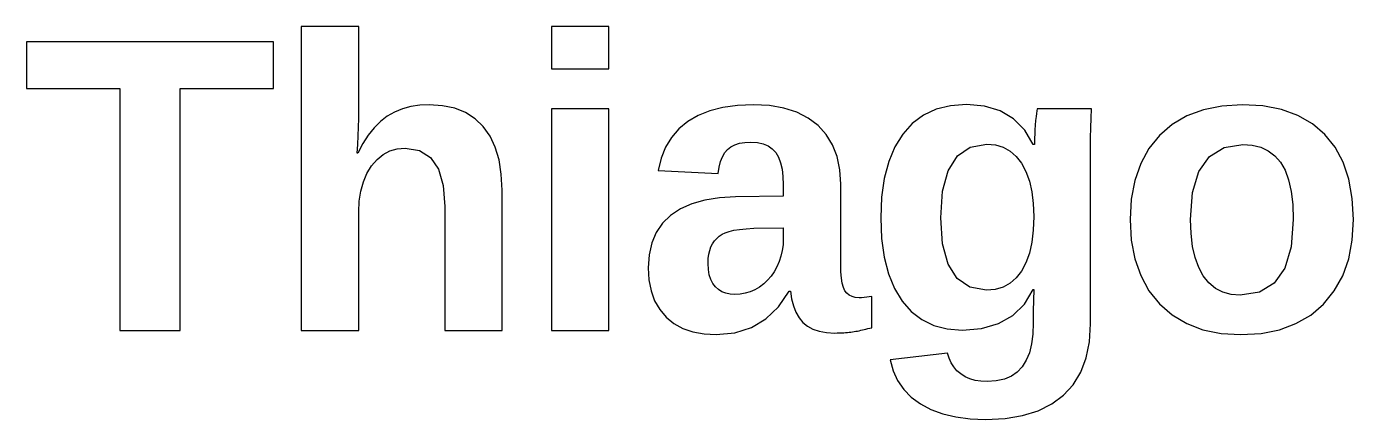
# Model space of a CAD drawing. Header units: metres. Extents: x 18 to 290, y 36 to 187.
# Drawn here: x 26.34 to 61.51, y 36.32 to 46.73 of the extents above; entities that cross this region are included whole.
import ezdxf

# ---------------------------------------------------------------- set-up
doc = ezdxf.new("R2010")
doc.units = ezdxf.units.M

msp = doc.modelspace()

# ---------------------------------------------------------------- linework, layer by layer
for p, q in [((35.1476, 46.7287), (33.6231, 46.7287)), ((33.6231, 46.7287), (33.6231, 38.678)), ((35.1476, 44.5316), (35.1476, 46.7287)), ((41.7756, 46.7287), (40.2511, 46.7287)), ((40.2511, 46.7287), (40.2511, 45.6057)), ((41.7756, 45.6057), (41.7756, 46.7287)), ((32.8866, 46.3218), (26.3441, 46.3218)), ((26.3441, 46.3218), (26.3441, 45.0849)), ((32.8866, 45.0849), (32.8866, 46.3218)), ((40.2511, 45.6057), (41.7756, 45.6057)), ((26.3441, 45.0849), (28.8124, 45.0849)), ((28.8124, 45.0849), (28.8124, 38.678)), ((30.4128, 45.0849), (32.8866, 45.0849)), ((30.4128, 38.678), (30.4128, 45.0849)), ((37.0137, 44.6563), (36.7626, 44.6441)), ((37.3696, 44.6333), (37.0137, 44.6563)), ((45.604, 44.6563), (45.182, 44.6386)), ((46.0284, 44.6344), (45.604, 44.6563)), ((51.248, 44.6617), (50.8264, 44.6305)), ((51.7287, 44.6194), (51.248, 44.6617)), ((58.5541, 44.6563), (58.0171, 44.6239)), ((59.102, 44.625), (58.5541, 44.6563)), ((35.1458, 44.2961), (35.1476, 44.5316)), ((35.9016, 44.3525), (35.7213, 44.2162)), ((36.0953, 44.4619), (35.9016, 44.3525)), ((36.3035, 44.5469), (36.0953, 44.4619)), ((36.5259, 44.6077), (36.3035, 44.5469)), ((36.7626, 44.6441), (36.5259, 44.6077)), ((37.6908, 44.5643), (37.3696, 44.6333)), ((37.9772, 44.4493), (37.6908, 44.5643)), ((38.2289, 44.2883), (37.9772, 44.4493)), ((41.7756, 44.5478), (40.2511, 44.5478)), ((40.2511, 44.5478), (40.2511, 38.678)), ((41.7756, 38.678), (41.7756, 44.5478)), ((44.1388, 44.3733), (43.8652, 44.2141)), ((44.4494, 44.4971), (44.1388, 44.3733)), ((44.7971, 44.5856), (44.4494, 44.4971)), ((45.182, 44.6386), (44.7971, 44.5856)), ((46.4121, 44.5686), (46.0284, 44.6344)), ((46.7549, 44.4591), (46.4121, 44.5686)), ((47.057, 44.3056), (46.7549, 44.4591)), ((47.3183, 44.1084), (47.057, 44.3056)), ((50.1094, 44.3805), (49.814, 44.1618)), ((50.4468, 44.5368), (50.1094, 44.3805)), ((50.8264, 44.6305), (50.4468, 44.5368)), ((52.1464, 44.4925), (51.7287, 44.6194)), ((52.5012, 44.2809), (52.1464, 44.4925)), ((53.0935, 44.3441), (53.0834, 44.2406)), ((53.1038, 44.4298), (53.0935, 44.3441)), ((53.1143, 44.4977), (53.1038, 44.4298)), ((53.125, 44.5478), (53.1143, 44.4977)), ((54.5681, 44.5478), (53.125, 44.5478)), ((54.5472, 44.0496), (54.5564, 44.3061)), ((54.5564, 44.3061), (54.5681, 44.5478)), ((57.0927, 44.3643), (56.7053, 44.1372)), ((57.5299, 44.5265), (57.0927, 44.3643)), ((58.0171, 44.6239), (57.5299, 44.5265)), ((59.5953, 44.5309), (59.102, 44.625)), ((60.0342, 44.3741), (59.5953, 44.5309)), ((60.4186, 44.1546), (60.0342, 44.3741)), ((35.1319, 43.8317), (35.1406, 44.0629)), ((35.1406, 44.0629), (35.1458, 44.2961)), ((35.5535, 44.0504), (35.3984, 43.8552)), ((35.7213, 44.2162), (35.5535, 44.0504)), ((38.4459, 44.0813), (38.2289, 44.2883)), ((38.6255, 43.83), (38.4459, 44.0813)), ((43.6299, 44.0207), (43.4339, 43.7941)), ((43.8652, 44.2141), (43.6299, 44.0207)), ((47.535, 43.8708), (47.3183, 44.1084)), ((49.814, 44.1618), (49.5608, 43.8805)), ((52.7931, 43.9847), (52.5012, 44.2809)), ((53.022, 43.6039), (52.7931, 43.9847)), ((53.0647, 43.9945), (53.0579, 43.8806)), ((53.0735, 44.1193), (53.0647, 43.9945)), ((53.0834, 44.2406), (53.0735, 44.1193)), ((54.5407, 43.7783), (54.5472, 44.0496)), ((56.7053, 44.1372), (56.3679, 43.8453)), ((60.7485, 43.8724), (60.4186, 44.1546)), ((35.1041, 43.3761), (35.1198, 43.6028)), ((35.1198, 43.6028), (35.1319, 43.8317)), ((35.2558, 43.6304), (35.1258, 43.3761)), ((35.3984, 43.8552), (35.2558, 43.6304)), ((38.7653, 43.5362), (38.6255, 43.83)), ((43.4339, 43.7941), (43.2771, 43.5342)), ((45.1121, 43.5997), (45.2364, 43.6382)), ((45.2364, 43.6382), (45.3786, 43.6613)), ((45.3786, 43.6613), (45.5389, 43.669)), ((45.5389, 43.669), (45.711, 43.6579)), ((45.711, 43.6579), (45.8627, 43.6243)), ((45.8627, 43.6243), (45.9939, 43.5684)), ((47.7037, 43.5963), (47.535, 43.8708)), ((49.5608, 43.8805), (49.3518, 43.5418)), ((51.351, 43.5366), (51.7905, 43.6147)), ((51.7905, 43.6147), (52.0182, 43.5944)), ((53.0491, 43.6039), (53.022, 43.6039)), ((53.0501, 43.6853), (53.0491, 43.6039)), ((53.053, 43.7775), (53.0501, 43.6853)), ((53.0579, 43.8806), (53.053, 43.7775)), ((54.5368, 43.4923), (54.5407, 43.7783)), ((56.3679, 43.8453), (56.0867, 43.4967)), ((58.0759, 43.5297), (58.5759, 43.6093)), ((58.5759, 43.6093), (58.8239, 43.5905)), ((61.021, 43.5314), (60.7485, 43.8724)), ((35.1258, 43.3761), (35.1041, 43.3761)), ((35.6308, 43.2078), (35.7921, 43.3408)), ((35.7921, 43.3408), (35.9706, 43.4357)), ((35.9706, 43.4357), (36.1662, 43.4927)), ((36.1662, 43.4927), (36.379, 43.5117)), ((36.379, 43.5117), (36.7559, 43.4498)), ((36.7559, 43.4498), (37.0491, 43.2643)), ((37.0491, 43.2643), (37.2585, 42.955)), ((38.8651, 43.1998), (38.7653, 43.5362)), ((43.2771, 43.5342), (43.1596, 43.2412)), ((44.7338, 43.1545), (44.7832, 43.282)), ((44.7832, 43.282), (44.8445, 43.3893)), ((44.8445, 43.3893), (44.9177, 43.4764)), ((44.9177, 43.4764), (45.0059, 43.5457)), ((45.0059, 43.5457), (45.1121, 43.5997)), ((45.9939, 43.5684), (46.1048, 43.4902)), ((46.1048, 43.4902), (46.1953, 43.3896)), ((46.1953, 43.3896), (46.2676, 43.266)), ((46.2676, 43.266), (46.3238, 43.1188)), ((47.8241, 43.2849), (47.7037, 43.5963)), ((47.8963, 42.9366), (47.8241, 43.2849)), ((49.3518, 43.5418), (49.1893, 43.1506)), ((50.7651, 42.9116), (51.0093, 43.3022)), ((51.0093, 43.3022), (51.351, 43.5366)), ((52.0182, 43.5944), (52.2241, 43.5335)), ((52.2241, 43.5335), (52.408, 43.4321)), ((52.408, 43.4321), (52.5699, 43.2901)), ((52.5699, 43.2901), (52.71, 43.1074)), ((54.5355, 43.1916), (54.5368, 43.4923)), ((56.0867, 43.4967), (55.8679, 43.0997)), ((57.4093, 42.8926), (57.6871, 43.2908)), ((57.6871, 43.2908), (58.0759, 43.5297)), ((58.8239, 43.5905), (59.0472, 43.5338)), ((59.0472, 43.5338), (59.2457, 43.4394)), ((59.2457, 43.4394), (59.4195, 43.3073)), ((59.4195, 43.3073), (59.5686, 43.1373)), ((61.2329, 43.1355), (61.021, 43.5314)), ((35.3645, 42.8363), (35.4866, 43.0369)), ((35.4866, 43.0369), (35.6308, 43.2078)), ((37.2585, 42.955), (37.3842, 42.5221)), ((38.925, 42.8209), (38.8651, 43.1998)), ((43.1596, 43.2412), (43.0814, 42.9149)), ((43.0814, 42.9149), (44.6709, 42.8389)), ((44.6709, 42.8389), (44.6964, 43.0068)), ((44.6964, 43.0068), (44.7338, 43.1545)), ((46.3238, 43.1188), (46.3639, 42.9479)), ((46.3639, 42.9479), (46.388, 42.7534)), ((47.9204, 42.5514), (47.8963, 42.9366)), ((49.1893, 43.1506), (49.0732, 42.7068)), ((50.6187, 42.3648), (50.7651, 42.9116)), ((52.71, 43.1074), (52.8262, 42.8886)), ((54.5355, 38.857), (54.5355, 43.1916)), ((55.8679, 43.0997), (55.7117, 42.6543)), ((59.5686, 43.1373), (59.6917, 42.9255)), ((59.6917, 42.9255), (59.7874, 42.6677)), ((61.3842, 42.6847), (61.2329, 43.1355)), ((35.2018, 42.3707), (35.2696, 42.6143)), ((35.2696, 42.6143), (35.3645, 42.8363)), ((38.945, 42.3995), (38.925, 42.8209)), ((46.388, 42.7534), (46.396, 42.5352)), ((47.9204, 40.414), (47.9204, 42.5514)), ((49.0732, 42.7068), (49.0035, 42.2105)), ((52.8262, 42.8886), (52.9166, 42.6379)), ((52.9166, 42.6379), (52.9812, 42.3552)), ((55.7117, 42.6543), (55.6179, 42.1605)), ((57.2426, 42.3351), (57.4093, 42.8926)), ((59.7874, 42.6677), (59.8558, 42.3639)), ((61.4751, 42.1789), (61.3842, 42.6847)), ((35.1611, 42.1056), (35.2018, 42.3707)), ((37.3842, 42.5221), (37.426, 41.9655)), ((38.945, 38.678), (38.945, 42.3995)), ((45.132, 42.2151), (44.702, 42.1921)), ((46.396, 42.2368), (45.132, 42.2151)), ((46.396, 42.5352), (46.396, 42.2368)), ((49.0035, 42.2105), (48.9803, 41.6617)), ((50.5698, 41.6617), (50.6187, 42.3648)), ((52.9812, 42.3552), (53.0199, 42.0407)), ((57.1871, 41.6183), (57.2426, 42.3351)), ((59.8558, 42.3639), (59.8968, 42.0141)), ((35.1476, 41.819), (35.1611, 42.1056)), ((37.426, 41.9655), (37.426, 38.678)), ((43.6686, 41.8991), (43.4096, 41.7268)), ((43.9703, 42.0341), (43.6686, 41.8991)), ((44.3148, 42.1318), (43.9703, 42.0341)), ((44.702, 42.1921), (44.3148, 42.1318)), ((53.0199, 42.0407), (53.0328, 41.6943)), ((55.6179, 42.1605), (55.5867, 41.6183)), ((59.8968, 42.0141), (59.9104, 41.6183)), ((61.5053, 41.6183), (61.4751, 42.1789)), ((35.1476, 38.678), (35.1476, 41.819)), ((43.1957, 41.5185), (43.0294, 41.2755)), ((43.4096, 41.7268), (43.1957, 41.5185)), ((48.9803, 41.6617), (49.0029, 41.1153)), ((50.6182, 40.9723), (50.5698, 41.6617)), ((53.0328, 41.6943), (53.0199, 41.3381)), ((55.5867, 41.6183), (55.6179, 41.0741)), ((57.2007, 41.2443), (57.1871, 41.6183)), ((59.9104, 41.6183), (59.8542, 40.8957)), ((61.4736, 41.0723), (61.5053, 41.6183)), ((43.0294, 41.2755), (42.9106, 40.9977)), ((44.6319, 41.1184), (44.6998, 41.1764)), ((44.6998, 41.1764), (44.776, 41.2264)), ((44.776, 41.2264), (44.8607, 41.2684)), ((44.8607, 41.2684), (44.9621, 41.3034)), ((44.9621, 41.3034), (45.0882, 41.3326)), ((45.0882, 41.3326), (45.239, 41.356)), ((45.239, 41.356), (45.4145, 41.3734)), ((45.4145, 41.3734), (45.6148, 41.385)), ((45.6148, 41.385), (46.396, 41.3959)), ((46.396, 41.3959), (46.396, 41.0975)), ((53.0199, 41.3381), (52.9812, 41.0159)), ((57.2413, 40.9079), (57.2007, 41.2443)), ((42.9106, 40.9977), (42.8393, 40.6853)), ((44.4237, 40.6969), (44.4471, 40.8011)), ((44.4471, 40.8011), (44.4797, 40.8948)), ((44.4797, 40.8948), (44.5217, 40.9781)), ((44.5217, 40.9781), (44.5726, 41.0523)), ((44.5726, 41.0523), (44.6319, 41.1184)), ((46.3691, 40.7959), (46.3355, 40.65)), ((46.3893, 40.9451), (46.3691, 40.7959)), ((46.396, 41.0975), (46.3893, 40.9451)), ((49.0029, 41.1153), (49.0706, 40.6219)), ((50.7634, 40.4361), (50.6182, 40.9723)), ((52.9812, 41.0159), (52.9166, 40.7279)), ((55.6179, 41.0741), (55.7117, 40.5785)), ((57.3091, 40.6089), (57.2413, 40.9079)), ((59.8542, 40.8957), (59.6856, 40.3337)), ((61.3786, 40.5754), (61.4736, 41.0723)), ((42.8393, 40.6853), (42.8156, 40.3381)), ((44.4051, 40.4574), (44.4097, 40.5824)), ((44.4128, 40.2989), (44.4051, 40.4574)), ((44.4097, 40.5824), (44.4237, 40.6969)), ((46.2884, 40.5073), (46.2279, 40.3679)), ((46.3355, 40.65), (46.2884, 40.5073)), ((49.0706, 40.6219), (49.1834, 40.1814)), ((51.0054, 40.0531), (50.7634, 40.4361)), ((52.8262, 40.4738), (52.71, 40.2539)), ((52.9166, 40.7279), (52.8262, 40.4738)), ((55.7117, 40.5785), (55.8679, 40.1315)), ((57.4041, 40.3476), (57.3091, 40.6089)), ((61.2202, 40.1279), (61.3786, 40.5754)), ((42.8156, 40.3381), (42.8347, 40.0168)), ((44.4359, 40.1575), (44.4128, 40.2989)), ((44.4744, 40.0333), (44.4359, 40.1575)), ((46.0729, 40.1162), (45.9802, 40.0082)), ((46.1555, 40.2361), (46.0729, 40.1162)), ((46.2279, 40.3679), (46.1555, 40.2361)), ((47.9249, 40.2288), (47.9204, 40.414)), ((47.9382, 40.0681), (47.9249, 40.2288)), ((49.1834, 40.1814), (49.3414, 39.7938)), ((52.71, 40.2539), (52.5695, 40.0713)), ((55.8679, 40.1315), (56.0867, 39.7331)), ((57.5261, 40.1237), (57.4041, 40.3476)), ((57.6738, 39.9392), (57.5261, 40.1237)), ((59.6856, 40.3337), (59.4046, 39.9323)), ((60.9984, 39.7296), (61.2202, 40.1279)), ((42.8347, 40.0168), (42.8919, 39.7257)), ((44.5283, 39.9262), (44.4744, 40.0333)), ((44.5976, 39.8362), (44.5283, 39.9262)), ((44.6798, 39.763), (44.5976, 39.8362)), ((44.7721, 39.706), (44.6798, 39.763)), ((45.6433, 39.7578), (45.5175, 39.7031)), ((45.764, 39.8281), (45.6433, 39.7578)), ((45.8772, 39.9122), (45.764, 39.8281)), ((45.9802, 40.0082), (45.8772, 39.9122)), ((47.9605, 39.9319), (47.9382, 40.0681)), ((47.9916, 39.8203), (47.9605, 39.9319)), ((48.0316, 39.7331), (47.9916, 39.8203)), ((48.0821, 39.6657), (48.0316, 39.7331)), ((49.3414, 39.7938), (49.5445, 39.4592)), ((51.3441, 39.8233), (51.0054, 40.0531)), ((51.7797, 39.7467), (51.3441, 39.8233)), ((52.0113, 39.767), (51.7797, 39.7467)), ((52.2202, 39.8279), (52.0113, 39.767)), ((52.4062, 39.9293), (52.2202, 39.8279)), ((52.5695, 40.0713), (52.4062, 39.9293)), ((52.785, 39.3798), (53.022, 39.7684)), ((53.022, 39.7684), (53.0328, 39.7684)), ((53.0328, 39.7684), (53.022, 39.1879)), ((56.0867, 39.7331), (56.3679, 39.3833)), ((57.8455, 39.7957), (57.6738, 39.9392)), ((58.0414, 39.6931), (57.8455, 39.7957)), ((59.4046, 39.9323), (59.0112, 39.6914)), ((42.8919, 39.7257), (42.9874, 39.4647)), ((42.9874, 39.4647), (43.1211, 39.234)), ((44.8746, 39.6653), (44.7721, 39.706)), ((44.9874, 39.6409), (44.8746, 39.6653)), ((45.1103, 39.6328), (44.9874, 39.6409)), ((45.251, 39.6406), (45.1103, 39.6328)), ((45.3867, 39.664), (45.251, 39.6406)), ((45.5175, 39.7031), (45.3867, 39.664)), ((46.2713, 39.309), (46.5534, 39.725)), ((46.5534, 39.725), (46.5859, 39.725)), ((46.5859, 39.725), (46.6164, 39.5165)), ((46.6164, 39.5165), (46.6645, 39.3292)), ((48.1445, 39.6133), (48.0821, 39.6657)), ((48.2189, 39.5759), (48.1445, 39.6133)), ((48.3051, 39.5535), (48.2189, 39.5759)), ((48.4033, 39.546), (48.3051, 39.5535)), ((48.4723, 39.5473), (48.4033, 39.546)), ((48.5405, 39.5512), (48.4723, 39.5473)), ((48.6077, 39.5577), (48.5405, 39.5512)), ((48.6741, 39.5668), (48.6077, 39.5577)), ((48.7396, 39.5786), (48.6741, 39.5668)), ((48.7396, 38.7539), (48.7396, 39.5786)), ((49.5445, 39.4592), (49.7886, 39.1819)), ((56.3679, 39.3833), (56.704, 39.0903)), ((58.2613, 39.6316), (58.0414, 39.6931)), ((58.5053, 39.6111), (58.2613, 39.6316)), ((59.0112, 39.6914), (58.5053, 39.6111)), ((60.7132, 39.3805), (60.9984, 39.7296)), ((43.1211, 39.234), (43.2929, 39.0333)), ((43.2929, 39.0333), (43.4989, 38.8664)), ((45.9371, 38.9855), (46.2713, 39.309)), ((46.6645, 39.3292), (46.7301, 39.1632)), ((46.7301, 39.1632), (46.8133, 39.0184)), ((49.7886, 39.1819), (50.0697, 38.9662)), ((52.1002, 38.8616), (52.4777, 39.0775)), ((52.4777, 39.0775), (52.785, 39.3798)), ((53.022, 39.1879), (53.022, 38.8787)), ((56.704, 39.0903), (57.0875, 38.8625)), ((59.9824, 38.8615), (60.3721, 39.0886)), ((60.3721, 39.0886), (60.7132, 39.3805)), ((28.8124, 38.678), (30.4128, 38.678)), ((33.6231, 38.678), (35.1476, 38.678)), ((37.426, 38.678), (38.945, 38.678)), ((40.2511, 38.678), (41.7756, 38.678)), ((43.4989, 38.8664), (43.7348, 38.7365)), ((43.7348, 38.7365), (44.0006, 38.6437)), ((45.1125, 38.6157), (45.5508, 38.7544)), ((45.5508, 38.7544), (45.9371, 38.9855)), ((46.8133, 39.0184), (46.9141, 38.8949)), ((46.9141, 38.8949), (47.0358, 38.7934)), ((47.0358, 38.7934), (47.1815, 38.7144)), ((47.1815, 38.7144), (47.3513, 38.658)), ((48.4087, 38.6743), (48.4521, 38.6838)), ((48.4521, 38.6838), (48.4955, 38.6942)), ((48.4955, 38.6942), (48.54, 38.7053)), ((48.54, 38.7053), (48.5866, 38.7168)), ((48.5866, 38.7168), (48.6355, 38.7288)), ((48.6355, 38.7288), (48.6865, 38.7411)), ((48.6865, 38.7411), (48.7396, 38.7539)), ((50.0697, 38.9662), (50.3876, 38.8121)), ((50.3876, 38.8121), (50.7424, 38.7197)), ((50.7424, 38.7197), (51.1341, 38.6889)), ((51.1341, 38.6889), (51.6523, 38.732)), ((51.6523, 38.732), (52.1002, 38.8616)), ((53.022, 38.8787), (53.0103, 38.5858)), ((54.5071, 38.3803), (54.5355, 38.857)), ((57.0875, 38.8625), (57.5182, 38.6997)), ((57.5182, 38.6997), (57.9963, 38.6021)), ((59.0572, 38.602), (59.5441, 38.6993)), ((59.5441, 38.6993), (59.9824, 38.8615)), ((44.0006, 38.6437), (44.2963, 38.5881)), ((44.2963, 38.5881), (44.622, 38.5695)), ((44.622, 38.5695), (45.1125, 38.6157)), ((47.3513, 38.658), (47.5452, 38.6242)), ((47.5452, 38.6242), (47.7632, 38.6129)), ((47.7632, 38.6129), (47.8266, 38.6133)), ((47.8266, 38.6133), (47.8868, 38.6146)), ((47.8868, 38.6146), (47.9438, 38.6168)), ((47.9438, 38.6168), (47.9975, 38.6198)), ((47.9975, 38.6198), (48.048, 38.6238)), ((48.048, 38.6238), (48.0962, 38.6283)), ((48.0962, 38.6283), (48.1434, 38.6333)), ((48.1434, 38.6333), (48.1895, 38.6387)), ((48.1895, 38.6387), (48.2346, 38.6446)), ((48.2346, 38.6446), (48.2785, 38.6509)), ((48.2785, 38.6509), (48.3219, 38.6578)), ((48.3219, 38.6578), (48.3653, 38.6656)), ((48.3653, 38.6656), (48.4087, 38.6743)), ((53.0103, 38.5858), (52.9751, 38.3232)), ((54.4218, 37.9526), (54.5071, 38.3803)), ((57.9963, 38.6021), (58.5217, 38.5695)), ((58.5217, 38.5695), (59.0572, 38.602)), ((50.7489, 38.0813), (49.2245, 37.9022)), ((50.7889, 37.9463), (50.7489, 38.0813)), ((52.9165, 38.091), (52.8345, 37.8893)), ((52.9751, 38.3232), (52.9165, 38.091)), ((49.2245, 37.9022), (49.3053, 37.6124)), ((50.8439, 37.8235), (50.7889, 37.9463)), ((50.9139, 37.7128), (50.8439, 37.8235)), ((50.9989, 37.6143), (50.9139, 37.7128)), ((52.729, 37.7178), (52.5982, 37.5772)), ((52.8345, 37.8893), (52.729, 37.7178)), ((54.2797, 37.5739), (54.4218, 37.9526)), ((49.3053, 37.6124), (49.4263, 37.3506)), ((49.4263, 37.3506), (49.5874, 37.1168)), ((51.0988, 37.5279), (50.9989, 37.6143)), ((51.2128, 37.4557), (51.0988, 37.5279)), ((51.3401, 37.3995), (51.2128, 37.4557)), ((51.4806, 37.3593), (51.3401, 37.3995)), ((51.6344, 37.3352), (51.4806, 37.3593)), ((51.8014, 37.3272), (51.6344, 37.3352)), ((52.0416, 37.3428), (51.8014, 37.3272)), ((52.2545, 37.3897), (52.0416, 37.3428)), ((52.44, 37.4678), (52.2545, 37.3897)), ((52.5982, 37.5772), (52.44, 37.4678)), ((54.0807, 37.2443), (54.2797, 37.5739)), ((49.5874, 37.1168), (49.7887, 36.911)), ((53.5147, 36.7332), (53.8248, 36.9637)), ((53.8248, 36.9637), (54.0807, 37.2443)), ((49.7887, 36.911), (50.0301, 36.7331)), ((50.0301, 36.7331), (50.3084, 36.5857)), ((50.3084, 36.5857), (50.6203, 36.471)), ((53.153, 36.554), (53.5147, 36.7332)), ((50.6203, 36.471), (50.9659, 36.3891)), ((50.9659, 36.3891), (51.3451, 36.3399)), ((51.3451, 36.3399), (51.7579, 36.3235)), ((51.7579, 36.3235), (52.2746, 36.3491)), ((52.2746, 36.3491), (52.7396, 36.4259)), ((52.7396, 36.4259), (53.153, 36.554))]:
    msp.add_line(p, q)

doc.saveas('drawing.dxf')
